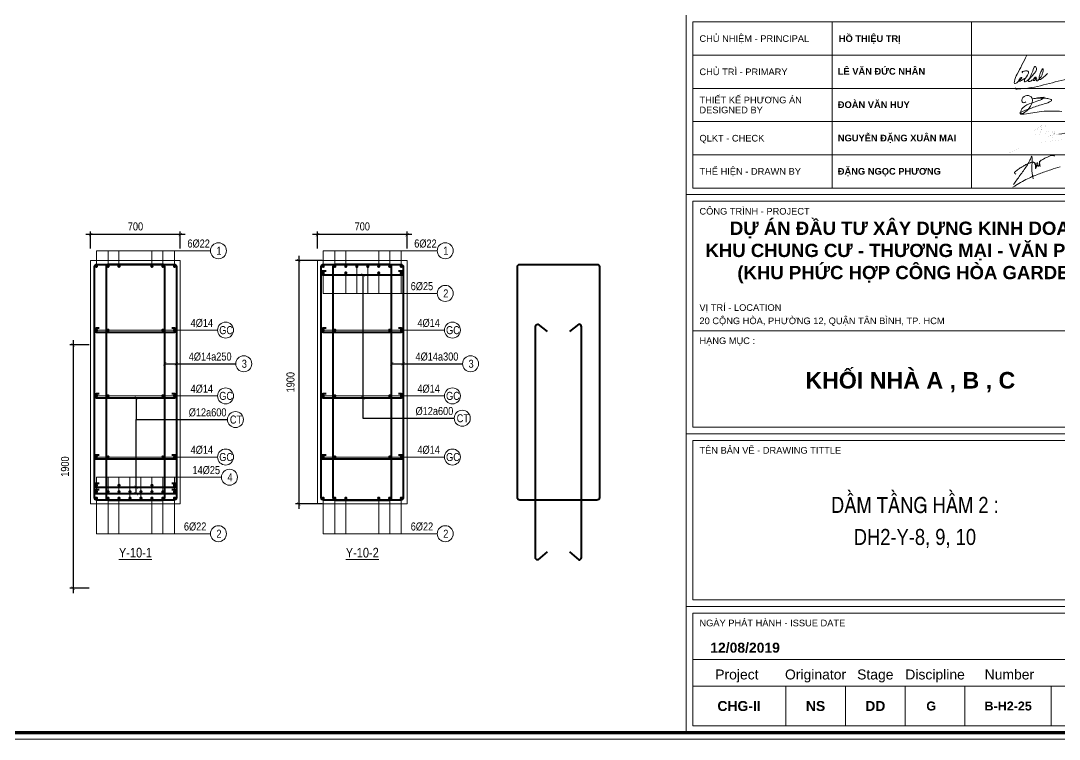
# Model space of a CAD drawing. Header units: millimetres. Extents: x 3014920 to 3563667, y -1638653 to -1356471.
# Drawn here: x 3140226 to 3148336, y -1620686 to -1615076 of the extents above; entities that cross this region are included whole.
import ezdxf
from ezdxf.enums import TextEntityAlignment as Align

# ---------------------------------------------------------------- set-up
doc = ezdxf.new("R2010")
doc.units = ezdxf.units.MM
doc.header["$MEASUREMENT"] = 0
doc.header["$PDMODE"] = 2
doc.linetypes.add('CENTER', pattern=[2, 1.25, -0.25, 0.25, -0.25])
doc.layers.get('0').update_dxf_attribs({"lineweight": 9})
doc.layers.get('Defpoints').update_dxf_attribs({"color": 10, "lineweight": 0})
for name, color, linetype, lineweight in [('CDAI', 21, 'Continuous', 40), ('CHG_XX_Khung ten$0$TEXT', 7, 'Continuous', 15), ('CHUNHO', 7, 'CENTER', 13), ('CHUTO', 51, 'Continuous', 15), ('CTHEP', 50, 'Continuous', 50), ('DBAO', 90, 'Continuous', 13), ('DGIONG', 130, 'Continuous', 13), ('KTH', 154, 'Continuous', 9), ('TEXT', 7, 'Continuous', 15)]:
    doc.layers.add(name, color=color, linetype=linetype, lineweight=lineweight)
doc.styles.add('ArialB', font='arialbd.ttf')
doc.styles.add('CHG_XX_Khung ten$0$A1 BORDER$0$ARIAL', font='arial.ttf')
doc.styles.add('CHG_XX_Khung ten$0$A1 BORDER$0$Arial - Bold', font='arialbd.ttf', dxfattribs={"height": 2.5})
doc.styles.add('CHG_XX_Khung ten$0$Arial - Bold', font='arialbd.ttf')
doc.styles.add('CHG_XX_Khung ten$0$title block pccc$0$ARIAL', font='arial.ttf')
doc.styles.add('CHG_XX_Khung ten$0$title block pccc$0$Arial - Bold', font='arialbd.ttf', dxfattribs={"height": 2.5})
doc.styles.add('Star-HelCon', font='VHELVCN_0.TTF')
doc.styles.add('TTP-HelCon', font='VHELVCN_0.TTF')
doc.dimstyles.new('TTP-25', dxfattribs={"dimscale": 25, "dimtxt": 2.5, "dimasz": 1, "dimexe": 1, "dimexo": 1, "dimgap": 0.09, "dimtad": 0, "dimdec": 4, "dimrnd": 1, "dimzin": 9, "dimdsep": 46, "dimtxsty": 'TTP-HelCon', "dimblk": 'ARCHTICK', "dimcen": 0.09, "dimdle": 1.5, "dimclrd": 256, "dimclre": 256, "dimclrt": 7, "dimadec": 0, "dimazin": 0, "dimtfac": 1, "dimtdec": 4, "dimtmove": 0, "dimatfit": 3, "dimldrblk": 'ARCHTICK', "dimfxl": 1, "dimtvp": 1, "dimtolj": 1, "dimtzin": 0, "dimarcsym": 0})

# ---------------------------------------------------------------- blocks, each defined once
blk = doc.blocks.new('_ArchTick')
at = {"color": 0, "linetype": 'ByBlock', "const_width": 0.15}
blk.add_lwpolyline([(-0.5, -0.5), (0.5, 0.5)], dxfattribs=at)
blk = doc.blocks.new('*D55')
at = {"layer": 'Defpoints', "color": 0, "ltscale": 500, "transparency": 16777216}
for p in [(3142605, -1616948.3), (3142396.7, -1618848.3), (3142605, -1618848.3)]:
    blk.add_point(p, dxfattribs=at)
at = {"layer": 'KTH', "lineweight": -2, "ltscale": 500, "transparency": 16777216}
for p, q in [((3142396.7, -1616910.8), (3142396.7, -1618885.8)), ((3142580, -1616948.3), (3142371.7, -1616948.3)), ((3142580, -1618848.3), (3142371.7, -1618848.3))]:
    blk.add_line(p, q, dxfattribs=at)
at = {"layer": 'KTH', "lineweight": -2, "ltscale": 500, "transparency": 16777216, "xscale": 25, "yscale": 25, "zscale": 25}
for p, rotation in [((3142396.7, -1616948.3), 90), ((3142396.7, -1618848.3), 270)]:
    blk.add_blockref('_ArchTick', p, dxfattribs=dict(at, rotation=rotation))
at = {"layer": 'KTH', "color": 7, "ltscale": 500, "transparency": 16777216, "insert": (3142332.9, -1617898.3), "char_height": 62.5, "attachment_point": 5, "rotation": 90, "style": 'TTP-HelCon'}
blk.add_mtext('\\A1;1900', dxfattribs=at)
blk = doc.blocks.new('*D56')
at = {"layer": 'Defpoints', "color": 0, "ltscale": 500, "transparency": 16777216}
for p in [(3142543.3, -1616746.1), (3142543.3, -1616879.3), (3143243.3, -1616879.3)]:
    blk.add_point(p, dxfattribs=at)
at = {"layer": 'KTH', "lineweight": -2, "ltscale": 500, "transparency": 16777216}
for p, q in [((3143280.8, -1616746.1), (3142505.8, -1616746.1)), ((3142543.3, -1616854.3), (3142543.3, -1616721.1)), ((3143243.3, -1616854.3), (3143243.3, -1616721.1))]:
    blk.add_line(p, q, dxfattribs=at)
at = {"layer": 'KTH', "lineweight": -2, "ltscale": 500, "transparency": 16777216, "xscale": 25, "yscale": 25, "zscale": 25, "rotation": 180}
blk.add_blockref('_ArchTick', (3142543.3, -1616746.1), dxfattribs=at)
at = {"layer": 'KTH', "lineweight": -2, "ltscale": 500, "transparency": 16777216, "xscale": 25, "yscale": 25, "zscale": 25}
blk.add_blockref('_ArchTick', (3143243.3, -1616746.1), dxfattribs=at)
at = {"layer": 'KTH', "color": 7, "ltscale": 500, "transparency": 16777216, "insert": (3142893.3, -1616682.2), "char_height": 62.5, "attachment_point": 5, "style": 'TTP-HelCon'}
blk.add_mtext('\\A1;700', dxfattribs=at)
blk = doc.blocks.new('*D57')
at = {"layer": 'Defpoints', "color": 0, "ltscale": 500, "transparency": 16777216}
for p in [(3140772.1, -1616746.1), (3140772.1, -1616879.3), (3141472.1, -1616879.3)]:
    blk.add_point(p, dxfattribs=at)
at = {"layer": 'KTH', "lineweight": -2, "ltscale": 500, "transparency": 16777216}
for p, q in [((3141509.6, -1616746.1), (3140734.6, -1616746.1)), ((3140772.1, -1616854.3), (3140772.1, -1616721.1)), ((3141472.1, -1616854.3), (3141472.1, -1616721.1))]:
    blk.add_line(p, q, dxfattribs=at)
at = {"layer": 'KTH', "lineweight": -2, "ltscale": 500, "transparency": 16777216, "xscale": 25, "yscale": 25, "zscale": 25, "rotation": 180}
blk.add_blockref('_ArchTick', (3140772.1, -1616746.1), dxfattribs=at)
at = {"layer": 'KTH', "lineweight": -2, "ltscale": 500, "transparency": 16777216, "xscale": 25, "yscale": 25, "zscale": 25}
blk.add_blockref('_ArchTick', (3141472.1, -1616746.1), dxfattribs=at)
at = {"layer": 'KTH', "color": 7, "ltscale": 500, "transparency": 16777216, "insert": (3141122.1, -1616682.2), "char_height": 62.5, "attachment_point": 5, "style": 'TTP-HelCon'}
blk.add_mtext('\\A1;700', dxfattribs=at)
blk = doc.blocks.new('*D88')
at = {"layer": 'Defpoints', "color": 0, "ltscale": 500, "transparency": 16777216}
for p in [(3140785.5, -1617607), (3140635.6, -1619507), (3140785.5, -1619507)]:
    blk.add_point(p, dxfattribs=at)
at = {"layer": 'KTH', "lineweight": -2, "ltscale": 500, "transparency": 16777216}
for p, q in [((3140635.6, -1617569.5), (3140635.6, -1619544.5)), ((3140760.5, -1617607), (3140610.6, -1617607)), ((3140760.5, -1619507), (3140610.6, -1619507))]:
    blk.add_line(p, q, dxfattribs=at)
at = {"layer": 'KTH', "lineweight": -2, "ltscale": 500, "transparency": 16777216, "xscale": 25, "yscale": 25, "zscale": 25}
for p, rotation in [((3140635.6, -1617607), 90), ((3140635.6, -1619507), 270)]:
    blk.add_blockref('_ArchTick', p, dxfattribs=dict(at, rotation=rotation))
at = {"layer": 'KTH', "color": 7, "ltscale": 500, "transparency": 16777216, "insert": (3140571.8, -1618557), "char_height": 62.5, "attachment_point": 5, "rotation": 90, "style": 'TTP-HelCon'}
blk.add_mtext('\\A1;1900', dxfattribs=at)
blk = doc.blocks.new('CHG_XX_Khung ten')
for p, q in [((687, 577), (687, 17)), ((687, 179), (824, 179)), ((687, 107), (824, 107)), ((687, 55), (824, 55))]:
    blk.add_line(p, q)
at = {"color": 9, "linetype": 'Continuous'}
for p, q in [((731, 231), (731, 181)), ((773, 231), (773, 181))]:
    blk.add_line(p, q, dxfattribs=at)
at = {"linetype": 'Continuous'}
for p, q in [((689, 39), (822, 39)), ((716.98, 31), (716.98, 19)), ((734.98, 31), (734.98, 19)), ((752.98, 31), (752.98, 19)), ((770.98, 31), (770.98, 19)), ((797, 31), (797, 19))]:
    blk.add_line(p, q, dxfattribs=at)
blk.add_lwpolyline([(15, 579), (826, 579), (826, 15), (15, 15)], close=True)
at = {"color": 4, "linetype": 'Continuous', "const_width": 1}
blk.add_lwpolyline([(17, 577), (824, 577), (824, 17), (17, 17)], close=True, dxfattribs=at)
at = {"color": 9, "linetype": 'Continuous'}
for points in [[(822, 221), (689, 221), (689, 231), (822, 231)], [(822, 211), (689, 211), (689, 221), (822, 221)], [(822, 201), (689, 201), (689, 211), (822, 211)], [(822, 191), (689, 191), (689, 201), (822, 201)], [(822, 181), (689, 181), (689, 191), (822, 191)]]:
    blk.add_lwpolyline(points, close=True, dxfattribs=at)
blk.add_lwpolyline([(822, 211), (689, 211), (822, 211)], dxfattribs=at)
at = {"linetype": 'Continuous'}
for points in [[(689, 177), (822, 177), (822, 138), (689, 138)], [(689, 109), (822, 109), (822, 138), (689, 138)], [(689, 105), (822, 105), (822, 57), (689, 57)], [(689, 53), (822, 53), (822, 31), (689, 31)], [(822, 19), (689, 19), (689, 31), (822, 31)]]:
    blk.add_lwpolyline(points, close=True, dxfattribs=at)
at = {"color": 1}
for points in [[(786.29, 185.19), (785.86, 185.61), (786.06, 185.86), (787.11, 186.7), (788.17, 187.35), (789.1, 187.9), (790.12, 188.41), (790.69, 188.61), (791.04, 188.74), (791.47, 188.79), (791.73, 188.72), (791.92, 188.61), (792.08, 188.33), (792.16, 188.06), (792.21, 187.84), (792.21, 187.27), (792.2, 187.05), (792.23, 186.85), (792.39, 187.1), (792.48, 187.84), (792.46, 188.12), (792.44, 188.61), (792.46, 188.03), (792.53, 187.67), (792.73, 187.74), (792.86, 187.87), (792.9, 188.09), (792.9, 188.28), (792.87, 188.7), (792.91, 188.19), (792.93, 187.79), (792.94, 187.69), (793.11, 187.61), (793.31, 187.73), (793.45, 187.93), (793.48, 188.22), (793.48, 188.64), (793.48, 189.05), (793.48, 188.49), (793.56, 187.84), (793.63, 187.45), (793.48, 188.6), (793.51, 188.92), (794.2, 189.45), (794.72, 189.76), (795.44, 190.17), (796.2, 190.5), (796.65, 190.69), (797.26, 190.79), (797.77, 190.74), (797.95, 190.55)], [(785.63, 182.08), (787.56, 184.76), (789.61, 187.7), (790.35, 188.98), (790.79, 189.92), (791.06, 190.59), (791.21, 189.09), (791.18, 188.31), (791.14, 187.75), (791.09, 186.47), (791.21, 185.58), (791.42, 184.31), (791.51, 183.99), (791.51, 183.74)], [(785.43, 181.21), (786.17, 181.73), (788.31, 183), (790.34, 184), (791.77, 184.64), (795.08, 185.91), (796.87, 186.5), (799.7, 187.42)]]:
    blk.add_spline(points, degree=3, dxfattribs=at)
at = {"layer": 'CHG_XX_Khung ten$0$TEXT', "color": 1}
blk.add_lwpolyline([(800.16, 204.02, 0.028888), (797.25, 204.19, 0.026156), (793.98, 204.04, 0.007061), (788.86, 203.28, -0.091769), (787.85, 203.27, -0.25841), (787.51, 203.62, -0.039719), (788.28, 204, -0.004242), (791.23, 205.18, -0.019244), (794.8, 206.31, 0.094204), (797.02, 207.28, 0.504882), (796.98, 207.63, 0.07616), (796.3, 207.87, 0.041135), (794.97, 208.03, 0.034641), (791.34, 207.9, 0.01407), (792.8, 208.12, 0.003668), (794.71, 208.36, -0.800617), (794.79, 208.18, -0.093248), (793.21, 207.32, 0.020479), (791.05, 206.59, 0.096842), (788.38, 205.18, 0.259163), (787.77, 203.63, 0.564182), (788.17, 203.39, 0.087383), (789.69, 204.36, 0.156422), (791.35, 207.23, 0.228987), (790.91, 208.45, 0.272068), (789.19, 208.76, 0.293527), (788.08, 207.43, 0.171419), (788.25, 206.94, 0.281707), (788.69, 206.7, 0.217513), (789.34, 206.92)], format="xyb", dxfattribs=at)
at = {"layer": 'CHG_XX_Khung ten$0$TEXT', "color": 1, "const_width": 0.0121}
for points in [[(791.6, 198.34, 0.143835), (794.1, 199.89, -0.075685), (793.5, 197.02, -0.172299), (794.95, 199.92, -0.299798), (795.6, 198.96, -0.170508), (795.36, 197.75, 0.168316), (795.11, 197.03)], [(791.95, 196.04, -0.054469), (792.33, 197.1, 0.103257), (792.78, 199.38)], [(797.47, 197.92, 0.401177), (797.3, 198.32, 0.483935), (795.9, 197.43, 0.196997), (796.02, 196.61, 0.296639), (796.38, 196.53, 0.183057), (797.12, 197.39)], [(797.48, 198.09, 0.142769), (797.07, 197.1, 0.220826), (797.29, 196.56, 0.106687), (798.07, 198.16, 0.181562), (797.64, 197.4, -0.039872), (797.25, 196.09, -0.060225), (798.09, 197.69, 0.017174), (797.52, 196.45, -0.149286), (799.3, 197.16)], [(806.31, 195.73, -0.026807), (805.12, 195.66, 0.027369), (800.25, 195.52, 0.022423), (795.26, 194.89, 0.038275), (791.04, 194.04, 0.053272), (785.95, 192.37, 0.118692), (783.44, 190.96)]]:
    blk.add_lwpolyline(points, format="xyb", dxfattribs=at)
at = {"layer": 'CHG_XX_Khung ten$0$TEXT', "color": 1}
blk.add_arc((793.37, 230.45), 33.81, 280.1185, 286.3373, dxfattribs=at)
for points in [[(789.62, 220.97), (786.72, 215.31), (785.87, 213.03), (785.94, 212.46), (786.42, 212.53), (787.18, 213.24), (787.77, 213.73), (788.12, 214.16), (788.07, 214.29), (787.94, 214.27), (787.28, 213.56), (787.2, 213.33), (787.26, 213.21), (787.44, 213.16), (787.7, 213.23), (788.87, 214.02)], [(788.4, 215.73), (788.18, 215.82), (788.21, 216), (788.32, 216.07), (788.7, 216.16), (789.23, 216.24), (789.76, 216.24), (790.01, 216.08), (790.1, 215.79), (790.05, 215.41), (788.96, 213.65), (788.88, 213.4), (788.88, 213.13), (789, 213.02), (789.17, 213.01), (789.51, 213.17), (790.77, 214.27), (791.67, 215.27), (792.3, 216.07), (792.5, 216.66), (792.49, 217.11), (792.33, 217.45), (792.13, 217.58), (791.94, 217.52), (791.73, 217.16), (790.12, 213.5), (790.04, 213.21), (790.14, 213.12), (791.53, 213.7), (792.32, 214.06), (792.42, 214.24), (792.36, 214.39), (792.17, 214.35), (791.86, 214.12), (791.68, 213.82), (791.57, 213.47), (791.67, 213.35), (791.96, 213.42), (792.51, 213.89), (792.61, 213.78), (792.55, 213.52), (792.61, 213.3), (792.77, 213.25), (793.05, 213.46), (794.1, 214.86), (794.42, 215.85), (794.57, 216.45), (794.53, 216.83), (794.42, 216.89), (794.27, 216.8), (794.14, 216.57), (793.62, 215.47), (793.41, 214.74), (793.36, 214.18), (793.41, 213.82), (793.56, 213.67), (793.77, 213.71), (794.19, 213.99), (795.35, 214.98), (795.89, 215.51)], [(786.22, 211.12), (786.28, 210.87), (786.71, 210.78), (801.78, 213.69), (803.18, 213.88)]]:
    blk.add_spline(points, degree=3, dxfattribs=at)
for s, height, style, p in [('CHỦ NHIỆM - PRINCIPAL', 2, 'CHG_XX_Khung ten$0$title block pccc$0$ARIAL', (691, 226)), ('HỒ THIỆU TRỊ', 2, 'CHG_XX_Khung ten$0$title block pccc$0$Arial - Bold', (733, 226)), ('CHỦ TRÌ - PRIMARY', 2, 'CHG_XX_Khung ten$0$title block pccc$0$ARIAL', (691, 216)), ('LÊ VĂN ĐỨC NHÂN', 2.0073, 'CHG_XX_Khung ten$0$Arial - Bold', (732.68, 216.13)), ('THIẾT KẾ PHƯƠNG ÁN', 2, 'CHG_XX_Khung ten$0$title block pccc$0$ARIAL', (691, 207.5)), ('ĐOÀN VĂN HUY', 2.0073, 'CHG_XX_Khung ten$0$Arial - Bold', (732.68, 206.09)), ('DESIGNED BY', 2, 'CHG_XX_Khung ten$0$title block pccc$0$ARIAL', (691, 204.5)), ('NGUYỄN ĐẶNG XUÂN MAI', 2.0073, 'CHG_XX_Khung ten$0$Arial - Bold', (732.68, 196.05)), ('QLKT - CHECK', 2, 'CHG_XX_Khung ten$0$title block pccc$0$ARIAL', (691, 196)), ('THỂ HIỆN - DRAWN BY', 2, 'CHG_XX_Khung ten$0$title block pccc$0$ARIAL', (691, 186)), ('ĐẶNG NGỌC PHƯƠNG', 2.0073, 'CHG_XX_Khung ten$0$Arial - Bold', (732.68, 186.02)), ('CÔNG TRÌNH - PROJECT', 2, 'CHG_XX_Khung ten$0$A1 BORDER$0$ARIAL', (691, 174)), ('VỊ TRÍ - LOCATION', 2, 'CHG_XX_Khung ten$0$A1 BORDER$0$ARIAL', (691, 145)), ('20 CỘNG HÒA, PHƯỜNG 12, QUẬN TÂN BÌNH, TP. HCM', 2, 'CHG_XX_Khung ten$0$A1 BORDER$0$ARIAL', (691, 141)), ('HẠNG MỤC :', 2, 'CHG_XX_Khung ten$0$A1 BORDER$0$ARIAL', (691, 135)), ('TÊN BẢN VẼ - DRAWING TITTLE', 2, 'CHG_XX_Khung ten$0$A1 BORDER$0$ARIAL', (691, 102)), ('NGÀY PHÁT HÀNH - ISSUE DATE', 2, 'CHG_XX_Khung ten$0$A1 BORDER$0$ARIAL', (691, 50))]:
    blk.add_text(s, height=height, dxfattribs=dict(style=style)).set_placement(p, align=Align.MIDDLE_LEFT)
for s, style, p in [('12/08/2019', 'CHG_XX_Khung ten$0$A1 BORDER$0$Arial - Bold', (704.75, 42.57)), ('Project', 'CHG_XX_Khung ten$0$A1 BORDER$0$ARIAL', (702.28, 34.5)), ('Originator', 'CHG_XX_Khung ten$0$A1 BORDER$0$ARIAL', (725.98, 34.5)), ('Stage', 'CHG_XX_Khung ten$0$A1 BORDER$0$ARIAL', (743.98, 34.5)), ('Discipline', 'CHG_XX_Khung ten$0$A1 BORDER$0$ARIAL', (761.98, 34.5)), ('Number', 'CHG_XX_Khung ten$0$A1 BORDER$0$ARIAL', (784.37, 34.5)), ('CHG-II', 'CHG_XX_Khung ten$0$A1 BORDER$0$Arial - Bold', (702.94, 25)), ('NS', 'CHG_XX_Khung ten$0$A1 BORDER$0$Arial - Bold', (725.98, 25)), ('DD', 'CHG_XX_Khung ten$0$A1 BORDER$0$Arial - Bold', (743.98, 25))]:
    blk.add_text(s, height=3, dxfattribs=dict(style=style)).set_placement(p, align=Align.MIDDLE_CENTER)
at = {"attachment_point": 2, "style": 'CHG_XX_Khung ten$0$A1 BORDER$0$Arial - Bold'}
for s, insert, char_height, width in [('DỰ ÁN ĐẦU TƯ XÂY DỰNG KINH DOANH\\PKHU CHUNG CƯ - THƯƠNG MẠI - VĂN PHÒNG\\P(KHU PHỨC HỢP CÔNG HÒA GARDEN)', (755.4, 170.88), 4, 159.8745), ('KHỐI NHÀ A , B , C', (754.52, 125.61), 5, 104.1229)]:
    blk.add_mtext(s, dxfattribs=dict(at, insert=insert, char_height=char_height, width=width))

msp = doc.modelspace()

# ---------------------------------------------------------------- linework, layer by layer
at = {"layer": 'CDAI'}
for points in [[(3140820.81848, -1616978.31885), (3141423.31848, -1616978.31885, -0.4142135624), (3141442.06848, -1616997.06885), (3141442.06848, -1618799.56886, -0.4142135624), (3141423.31848, -1618818.31886), (3140820.81848, -1618818.31886, -0.4142135624), (3140802.06848, -1618799.56886), (3140802.06848, -1616997.06885, -0.4142135624)], [(3141332.6042, -1616978.31885), (3140911.53277, -1616978.31886, 0.4142135624), (3140892.78277, -1616997.06886), (3140892.78277, -1618799.56886, 0.4142135624), (3140911.53277, -1618818.31886), (3141332.6042, -1618818.31886, 0.4142135624), (3141351.3542, -1618799.56886), (3141351.3542, -1616997.06885, 0.4142135624)]]:
    msp.add_lwpolyline(points, format="xyb", close=True, dxfattribs=at)
at = {"layer": 'CDAI', "elevation": 0}
for points in [[(3142592.01548, -1616978.31885), (3143194.51548, -1616978.31885, -0.4142135624), (3143213.26548, -1616997.06885), (3143213.26548, -1618799.56886, -0.4142135624), (3143194.51548, -1618818.31886), (3142592.01548, -1618818.31886, -0.4142135624), (3142573.26548, -1618799.56886), (3142573.26548, -1616997.06885, -0.4142135624)], [(3143103.8012, -1616978.31885), (3142682.72977, -1616978.31886, 0.4142135624), (3142663.97977, -1616997.06886), (3142663.97977, -1618799.56886, 0.4142135624), (3142682.72977, -1618818.31886), (3143103.8012, -1618818.31886, 0.4142135624), (3143122.5512, -1618799.56886), (3143122.5512, -1616997.06885, 0.4142135624)], [(3144123.67217, -1616978.31886), (3144726.17217, -1616978.31886, -0.4142135624), (3144744.92217, -1616997.06886), (3144744.92217, -1618799.56886, -0.4142135624), (3144726.17217, -1618818.31886), (3144123.67217, -1618818.31886, -0.4142135624), (3144104.92217, -1618799.56886), (3144104.92217, -1616997.06886, -0.4142135624)]]:
    msp.add_lwpolyline(points, format="xyb", close=True, dxfattribs=at)
for points in [[(3142610.18547, -1617030.25064), (3142588.26548, -1617030.25064, 0.4142135624), (3142573.26548, -1617045.25064, 0.4142135624), (3142588.26548, -1617060.25064), (3143198.26548, -1617060.25064, 0.4142135624), (3143213.26548, -1617045.25064, 0.4142135624), (3143198.26548, -1617030.25064), (3143176.34549, -1617030.25064)], [(3142610.18547, -1617476.65219), (3142588.26548, -1617476.65219, 0.4142135624), (3142573.26548, -1617491.65219, 0.4142135624), (3142588.26548, -1617506.65219), (3143198.26548, -1617506.65219, 0.4142135624), (3143213.26548, -1617491.65219, 0.4142135624), (3143198.26548, -1617476.65219), (3143176.34549, -1617476.65219)], [(3144337.22902, -1619223.05659), (3144264.38646, -1619285.99001, -0.4142135624), (3144245.63646, -1619267.24001), (3144245.63646, -1617464.74001, -0.4142135624), (3144264.38646, -1617445.99001), (3144337.22902, -1617502.39478)], [(3144512.61533, -1619223.05659), (3144585.45789, -1619285.99001, 0.4142135624), (3144604.20789, -1619267.24001), (3144604.20789, -1617464.74001, 0.4142135624), (3144585.45789, -1617445.99001), (3144512.61533, -1617502.39478)], [(3142610.18547, -1617989.98552), (3142588.26548, -1617989.98552, 0.4142135624), (3142573.26548, -1618004.98552, 0.4142135624), (3142588.26548, -1618019.98552), (3143198.26548, -1618019.98552, 0.4142135624), (3143213.26548, -1618004.98552, 0.4142135624), (3143198.26548, -1617989.98552), (3143176.34549, -1617989.98552)], [(3142610.18547, -1618467.2561), (3142588.26548, -1618467.2561, 0.4142135624), (3142573.26548, -1618482.2561, 0.4142135624), (3142588.26548, -1618497.2561), (3143198.26548, -1618497.2561, 0.4142135624), (3143213.26548, -1618482.2561, 0.4142135624), (3143198.26548, -1618467.2561), (3143176.34549, -1618467.2561)]]:
    msp.add_lwpolyline(points, format="xyb", dxfattribs=at)
at = {"layer": 'CDAI'}
for points in [[(3140838.98847, -1617476.65219), (3140817.06848, -1617476.65219, 0.4142135624), (3140802.06848, -1617491.65219, 0.4142135624), (3140817.06848, -1617506.65219), (3141427.06848, -1617506.65219, 0.4142135624), (3141442.06848, -1617491.65219, 0.4142135624), (3141427.06848, -1617476.65219), (3141405.14849, -1617476.65219)], [(3140838.98847, -1617989.98552), (3140817.06848, -1617989.98552, 0.4142135624), (3140802.06848, -1618004.98552, 0.4142135624), (3140817.06848, -1618019.98552), (3141427.06848, -1618019.98552, 0.4142135624), (3141442.06848, -1618004.98552, 0.4142135624), (3141427.06848, -1617989.98552), (3141405.14849, -1617989.98552)], [(3140838.98847, -1618467.2561), (3140817.06848, -1618467.2561, 0.4142135624), (3140802.06848, -1618482.2561, 0.4142135624), (3140817.06848, -1618497.2561), (3141427.06848, -1618497.2561, 0.4142135624), (3141442.06848, -1618482.2561, 0.4142135624), (3141427.06848, -1618467.2561), (3141405.14849, -1618467.2561)], [(3140838.98847, -1618688.31886), (3140817.06848, -1618688.31886, 0.4142135624), (3140802.06848, -1618703.31886, 0.4142135624), (3140817.06848, -1618718.31886), (3141427.06848, -1618718.31886, 0.4142135624), (3141442.06848, -1618703.31886, 0.4142135624), (3141427.06848, -1618688.31886), (3141405.14849, -1618688.31886)], [(3140838.98847, -1618738.31886), (3140817.06848, -1618738.31886, 0.4142135624), (3140802.06848, -1618753.31886, 0.4142135624), (3140817.06848, -1618768.31886), (3141427.06848, -1618768.31886, 0.4142135624), (3141442.06848, -1618753.31886, 0.4142135624), (3141427.06848, -1618738.31886), (3141405.14849, -1618738.31886)]]:
    msp.add_lwpolyline(points, format="xyb", dxfattribs=at)
at = {"layer": 'CTHEP', "const_width": 12.5}
for points in [[(3140810.81848, -1616993.31885, 1), (3140823.31848, -1616993.31885, 1)], [(3140901.53277, -1616993.31886, -1), (3140914.03277, -1616993.31886, -1)], [(3140987.24705, -1616993.31886, -1), (3140999.74705, -1616993.31886, -1)], [(3141256.88991, -1616993.31886, 1), (3141244.38991, -1616993.31886, 1)], [(3141342.6042, -1616993.31886, 1), (3141330.1042, -1616993.31886, 1)], [(3141420.81848, -1616993.31885, 1), (3141433.31848, -1616993.31885, 1)], [(3140810.81848, -1617491.65219, 1), (3140823.31848, -1617491.65219, 1)], [(3140901.53277, -1617491.65219, 1), (3140914.03277, -1617491.65219, 1)], [(3141330.1042, -1617491.65219, 1), (3141342.6042, -1617491.65219, 1)], [(3141420.81848, -1617491.65219, 1), (3141433.31848, -1617491.65219, 1)], [(3140810.81848, -1618004.98552, 1), (3140823.31848, -1618004.98552, 1)], [(3140901.53277, -1618004.98552, 1), (3140914.03277, -1618004.98552, 1)], [(3141330.1042, -1618004.98552, 1), (3141342.6042, -1618004.98552, 1)], [(3141420.81848, -1618004.98552, 1), (3141433.31848, -1618004.98552, 1)], [(3140810.81848, -1618482.2561, 1), (3140823.31848, -1618482.2561, 1)], [(3140901.53277, -1618482.2561, 1), (3140914.03277, -1618482.2561, 1)], [(3141330.1042, -1618482.2561, 1), (3141342.6042, -1618482.2561, 1)], [(3141420.81848, -1618482.2561, 1), (3141433.31848, -1618482.2561, 1)], [(3140810.81848, -1618703.31886, -1), (3140823.31848, -1618703.31886, -1)], [(3140987.24705, -1618703.31885, 1), (3140999.74705, -1618703.31885, 1)], [(3141256.88991, -1618703.31885, -1), (3141244.38991, -1618703.31885, -1)], [(3141420.81848, -1618703.31886, -1), (3141433.31848, -1618703.31886, -1)], [(3140810.81848, -1618753.31886, -1), (3140823.31848, -1618753.31886, -1)], [(3140810.81848, -1618803.31886, 1), (3140823.31848, -1618803.31886, 1)], [(3140901.53277, -1618753.31885, 1), (3140914.03277, -1618753.31885, 1)], [(3140901.53277, -1618803.31886, 1), (3140914.03277, -1618803.31886, 1)], [(3140987.24705, -1618753.31885, 1), (3140999.74705, -1618753.31885, 1)], [(3140987.24705, -1618803.31886, 1), (3140999.74705, -1618803.31886, 1)], [(3141072.96134, -1618753.31885, 1), (3141085.46134, -1618753.31885, 1)], [(3141072.96134, -1618803.31885, 1), (3141085.46134, -1618803.31885, 1)], [(3141171.17563, -1618753.31885, -1), (3141158.67563, -1618753.31885, -1)], [(3141171.17563, -1618803.31885, -1), (3141158.67563, -1618803.31885, -1)], [(3141256.88991, -1618753.31885, -1), (3141244.38991, -1618753.31885, -1)], [(3141256.88991, -1618803.31886, -1), (3141244.38991, -1618803.31886, -1)], [(3141342.6042, -1618753.31885, -1), (3141330.1042, -1618753.31885, -1)], [(3141342.6042, -1618803.31886, -1), (3141330.1042, -1618803.31886, -1)], [(3141420.81848, -1618753.31886, -1), (3141433.31848, -1618753.31886, -1)], [(3141420.81848, -1618803.31886, 1), (3141433.31848, -1618803.31886, 1)]]:
    msp.add_lwpolyline(points, format="xyb", close=True, dxfattribs=at)
at = {"layer": 'CTHEP', "const_width": 12.5, "elevation": 0}
for points in [[(3142582.01548, -1616993.31885, 1), (3142594.51548, -1616993.31885, 1)], [(3142672.72977, -1616993.31886, -1), (3142685.22977, -1616993.31886, -1)], [(3142758.44405, -1616993.31886, -1), (3142770.94405, -1616993.31886, -1)], [(3142844.15834, -1616994.77986, 1), (3142856.65834, -1616994.77986, 1)], [(3142942.37263, -1616994.77986, -1), (3142929.87263, -1616994.77986, -1)], [(3143028.08691, -1616993.31886, 1), (3143015.58691, -1616993.31886, 1)], [(3143113.8012, -1616993.31886, 1), (3143101.3012, -1616993.31886, 1)], [(3143192.01548, -1616993.31885, 1), (3143204.51548, -1616993.31885, 1)], [(3142582.01548, -1617045.25064, -1), (3142594.51548, -1617045.25064, -1)], [(3142758.44405, -1617045.25064, 1), (3142770.94405, -1617045.25064, 1)], [(3143028.08691, -1617045.25064, -1), (3143015.58691, -1617045.25064, -1)], [(3143192.01548, -1617045.25064, -1), (3143204.51548, -1617045.25064, -1)], [(3142582.01548, -1617491.65219, 1), (3142594.51548, -1617491.65219, 1)], [(3142672.72977, -1617491.65219, 1), (3142685.22977, -1617491.65219, 1)], [(3143101.3012, -1617491.65219, 1), (3143113.8012, -1617491.65219, 1)], [(3143192.01548, -1617491.65219, 1), (3143204.51548, -1617491.65219, 1)], [(3142582.01548, -1618004.98552, 1), (3142594.51548, -1618004.98552, 1)], [(3142672.72977, -1618004.98552, 1), (3142685.22977, -1618004.98552, 1)], [(3143101.3012, -1618004.98552, 1), (3143113.8012, -1618004.98552, 1)], [(3143192.01548, -1618004.98552, 1), (3143204.51548, -1618004.98552, 1)], [(3142582.01548, -1618482.2561, 1), (3142594.51548, -1618482.2561, 1)], [(3142672.72977, -1618482.2561, 1), (3142685.22977, -1618482.2561, 1)], [(3143101.3012, -1618482.2561, 1), (3143113.8012, -1618482.2561, 1)], [(3143192.01548, -1618482.2561, 1), (3143204.51548, -1618482.2561, 1)], [(3142582.01548, -1618803.31886, 1), (3142594.51548, -1618803.31886, 1)], [(3142672.72977, -1618803.31886, 1), (3142685.22977, -1618803.31886, 1)], [(3142758.44405, -1618803.31886, 1), (3142770.94405, -1618803.31886, 1)], [(3143028.08691, -1618803.31886, -1), (3143015.58691, -1618803.31886, -1)], [(3143113.8012, -1618803.31886, -1), (3143101.3012, -1618803.31886, -1)], [(3143192.01548, -1618803.31886, 1), (3143204.51548, -1618803.31886, 1)]]:
    msp.add_lwpolyline(points, format="xyb", close=True, dxfattribs=at)
at = {"layer": 'DBAO', "flags": 128}
for points in [[(3140772.06848, -1616948.31886), (3141472.06848, -1616948.31886)], [(3141472.06848, -1616948.31886), (3141472.06848, -1618848.31886), (3140772.06848, -1618848.31886), (3140772.06848, -1616948.31886)]]:
    msp.add_lwpolyline(points, dxfattribs=at)
at = {"layer": 'DBAO', "elevation": 0, "flags": 128}
for points in [[(3142543.26548, -1616948.31886), (3143243.26548, -1616948.31886)], [(3143243.26548, -1616948.31886), (3143243.26548, -1618848.31886), (3142543.26548, -1618848.31886), (3142543.26548, -1616948.31886)]]:
    msp.add_lwpolyline(points, dxfattribs=at)
at = {"layer": 'DGIONG'}
for p, q in [((3140817.06848, -1616993.31885), (3140817.06848, -1616871.56886)), ((3140817.06848, -1616871.56886), (3141707.66499, -1616871.56886)), ((3140907.78277, -1616993.31886), (3140907.78277, -1616871.56886)), ((3140993.49705, -1616993.31886), (3140993.49705, -1616871.56886)), ((3141250.63991, -1616993.31886), (3141250.63991, -1616871.56886)), ((3141336.3542, -1616993.31886), (3141336.3542, -1616871.56886)), ((3141427.06848, -1616993.31885), (3141427.06848, -1616871.56886)), ((3142588.26548, -1616993.31885), (3142588.26548, -1616871.56886)), ((3142588.26548, -1616871.56886), (3143478.86199, -1616871.56886)), ((3142678.97977, -1616993.31886), (3142678.97977, -1616871.56886)), ((3142764.69405, -1616993.31886), (3142764.69405, -1616871.56886)), ((3143021.83691, -1616993.31886), (3143021.83691, -1616871.56886)), ((3143107.5512, -1616993.31886), (3143107.5512, -1616871.56886)), ((3143198.26548, -1616993.31885), (3143198.26548, -1616871.56886)), ((3142850.40834, -1616988.52986), (3142850.58741, -1617204.54414)), ((3142936.12263, -1616994.77986), (3142935.56791, -1617204.54414)), ((3142588.26548, -1617204.54414), (3142588.26548, -1617042.55481)), ((3142764.69405, -1617042.55481), (3142764.69405, -1617204.54414)), ((3143021.83691, -1617042.55481), (3143021.83691, -1617204.54414)), ((3143198.26548, -1617204.54414), (3143198.26548, -1617042.55481)), ((3142588.26548, -1617204.54414), (3143478.86199, -1617204.54414)), ((3140817.06848, -1617491.65219), (3141763.62955, -1617491.65219)), ((3142588.26548, -1617491.65219), (3143534.82655, -1617491.65219)), ((3140817.06848, -1618004.98552), (3141763.62955, -1618004.98552)), ((3142588.26548, -1618004.98552), (3143534.82655, -1618004.98552)), ((3140817.06848, -1618482.2561), (3141763.62955, -1618482.2561)), ((3142588.26548, -1618482.2561), (3143534.82655, -1618482.2561)), ((3140817.06848, -1618640.38786), (3141793.81987, -1618640.38786)), ((3140817.06848, -1618753.31886), (3140817.06848, -1618640.38786)), ((3140907.78277, -1618753.31885), (3140907.78277, -1618640.38785)), ((3140993.49705, -1618753.31885), (3140993.49705, -1618640.38785)), ((3141079.21134, -1618640.38786), (3141079.21134, -1618803.31885)), ((3141164.92563, -1618640.38786), (3141164.92563, -1618803.31885)), ((3141250.63991, -1618753.31885), (3141250.63991, -1618640.38785)), ((3141336.3542, -1618753.31885), (3141336.3542, -1618640.38785)), ((3141427.06848, -1618753.31886), (3141427.06848, -1618640.38786)), ((3140817.06848, -1619080.72068), (3140817.06848, -1618803.31886)), ((3140907.78277, -1618803.31886), (3140907.78277, -1619080.72068)), ((3140993.49705, -1618803.31886), (3140993.49705, -1619080.72068)), ((3141250.63991, -1618803.31886), (3141250.63991, -1619080.72068)), ((3141336.3542, -1618803.31886), (3141336.3542, -1619080.72068)), ((3141427.06848, -1619080.72068), (3141427.06848, -1618803.31886)), ((3142588.26548, -1619080.72068), (3142588.26548, -1618803.31886)), ((3142678.97977, -1618803.31886), (3142678.97977, -1619080.72068)), ((3142764.69405, -1618803.31886), (3142764.69405, -1619080.72068)), ((3143021.83691, -1618803.31886), (3143021.83691, -1619080.72068)), ((3143107.5512, -1618803.31886), (3143107.5512, -1619080.72068)), ((3143198.26548, -1619080.72068), (3143198.26548, -1618803.31886)), ((3140817.06848, -1619080.72068), (3141707.66499, -1619080.72068)), ((3142588.26548, -1619080.72068), (3143478.86199, -1619080.72068))]:
    msp.add_line(p, q, dxfattribs=at)
for centre in [(3141770.16499, -1616871.56886), (3143541.36199, -1616871.56886), (3143541.36199, -1617204.54414), (3141826.12955, -1617491.65219), (3143597.32655, -1617491.65219), (3141967.99532, -1617753.99571), (3143739.19232, -1617753.99571), (3141826.12955, -1618004.98552), (3143597.32655, -1618004.98552), (3141903.23244, -1618189.74411), (3143674.42944, -1618179.60405), (3141826.12955, -1618482.2561), (3143597.32655, -1618482.2561), (3141856.31987, -1618640.38786), (3141770.16499, -1619080.72068), (3143541.36199, -1619080.72068)]:
    msp.add_circle(centre, 62.5, dxfattribs=at)

# ---------------------------------------------------------------- texts
at = {"layer": 'CHUNHO', "style": 'Star-HelCon'}
for s, p in [('DAÀM TAÀNG HAÀM 2 :', (3147209.03277, -1618918.83476)), ('DH2-Y-8, 9, 10', (3147209.03277, -1619168.83476))]:
    msp.add_text(s, height=125, dxfattribs=at).set_placement(p, align=Align.CENTER)
at = {"layer": 'CHUTO', "color": 7, "style": 'ArialB'}
for s, p in [('G', (3147336.48271, -1620461.20976)), ('B-H2-25', (3147937.14221, -1620461.20976))]:
    msp.add_text(s, height=70, dxfattribs=at).set_placement(p, align=Align.CENTER)
at = {"layer": 'TEXT', "style": 'TTP-HelCon'}
for s, p in [('6Þ22', (3141528.02682, -1616846.56886)), ('6Þ22', (3143299.22382, -1616846.56886)), ('6Þ25', (3143271.72382, -1617179.54414)), ('4Þ14', (3141552.79428, -1617466.65219)), ('4Þ14', (3143323.99128, -1617466.65219)), ('4Þ14a250', (3141538.14702, -1617728.99571)), ('4Þ14a300', (3143309.34402, -1617728.99571)), ('4Þ14', (3141552.79428, -1617979.98552)), ('4Þ14', (3143323.99128, -1617979.98552)), ('Þ12a600', (3141538.14702, -1618164.74411)), ('Þ12a600', (3143309.34402, -1618154.60405)), ('4Þ14', (3141552.79428, -1618457.2561)), ('4Þ14', (3143323.99128, -1618457.2561)), ('14Þ25', (3141567.4406, -1618615.38786)), ('6Þ22', (3141500.52682, -1619055.72068)), ('6Þ22', (3143271.72382, -1619055.72068))]:
    msp.add_text(s, height=62.5, dxfattribs=at).set_placement(p)
at = {"layer": 'TEXT', "style": 'Star-HelCon'}
for s, p in [('1', (3141774.33166, -1616871.56886)), ('1', (3143545.52866, -1616871.56886)), ('2', (3143545.52866, -1617204.54414)), ('GC', (3141830.29621, -1617491.65219)), ('GC', (3143601.49321, -1617491.65219)), ('3', (3141972.16198, -1617753.99571)), ('3', (3143743.35898, -1617753.99571)), ('GC', (3141830.29621, -1618004.98552)), ('GC', (3143601.49321, -1618004.98552)), ('CT', (3141907.39911, -1618189.74411)), ('CT', (3143678.59611, -1618179.60405)), ('GC', (3141830.29621, -1618482.2561)), ('GC', (3143601.49321, -1618482.2561)), ('4', (3141860.48653, -1618640.38786)), ('2', (3141774.33166, -1619080.72068)), ('2', (3143545.52866, -1619080.72068))]:
    msp.add_text(s, height=62.5, dxfattribs=at).set_placement(p, align=Align.MIDDLE)
at = {"layer": 'TEXT', "style": 'TTP-HelCon'}
for s, p in [('%%UY-10-1', (3141122.06848, -1619266.30684)), ('%%UY-10-2', (3142893.26548, -1619266.30684))]:
    msp.add_text(s, height=75, dxfattribs=at).set_placement(p, align=Align.CENTER)

# ---------------------------------------------------------------- dimensions: what is measured, and where the dimension line sits
at = {"layer": 'KTH', "ltscale": 500}
for base, p1, p2, picture, middle in [((3140772.06848, -1616746.06886), (3141472.06848, -1616879.30691), (3140772.06848, -1616879.30691), '*D57', (3141122.06848, -1616682.23552)), ((3142543.26548, -1616746.06886), (3143243.26548, -1616879.30691), (3142543.26548, -1616879.30691), '*D56', (3142893.26548, -1616682.23552))]:
    dim = msp.add_linear_dim(base=base, p1=p1, p2=p2, dimstyle='TTP-25', dxfattribs=at)
    dim.commit()
    dim.dimension.update_dxf_attribs({"geometry": picture, "text_midpoint": middle})
for base, p1, p2, picture, middle in [((3142396.73495, -1618848.31886), (3142604.97259, -1616948.31886), (3142604.97259, -1618848.31886), '*D55', (3142332.90162, -1617898.31886)), ((3140635.60003, -1619506.99982), (3140785.52019, -1617606.99982), (3140785.52019, -1619506.99982), '*D88', (3140571.76669, -1618556.99982))]:
    dim = msp.add_linear_dim(base=base, p1=p1, p2=p2, angle=90, dimstyle='TTP-25', dxfattribs=at)
    dim.commit()
    dim.dimension.update_dxf_attribs({"geometry": picture, "text_midpoint": middle})

# ---------------------------------------------------------------- leaders
at = {"layer": 'DGIONG'}
for points in [[(3142898.90966, -1617060.25064), (3142898.90966, -1618179.60405), (3143611.92944, -1618179.60405)], [(3141351.3542, -1617753.99571), (3141905.49532, -1617753.99571)], [(3141442.06848, -1617753.99571), (3141905.49532, -1617753.99571)], [(3143122.5512, -1617753.99571), (3143676.69232, -1617753.99571)], [(3143213.26548, -1617753.99571), (3143676.69232, -1617753.99571)], [(3141127.71266, -1618019.98552), (3141127.71266, -1618189.74411), (3141840.73244, -1618189.74411)], [(3142898.90966, -1618019.98552), (3142898.90966, -1618179.60405), (3143611.92944, -1618179.60405)], [(3141127.71266, -1618768.31886), (3141127.71266, -1618189.74411), (3141840.73244, -1618189.74411)], [(3141127.71266, -1618718.31886), (3141127.71266, -1618189.74411), (3141840.73244, -1618189.74411)]]:
    msp.add_leader(points, dimstyle='TTP-25', dxfattribs=at)

# ---------------------------------------------------------------- next in the draw order: block references
at = {"color": 5, "xscale": 25.92478421704392, "yscale": 25.92478421704392, "zscale": 25.92478421704392}
msp.add_blockref('CHG_XX_Khung ten', (3127612.34498, -1621074.38806), dxfattribs=at)

doc.saveas('drawing.dxf')
